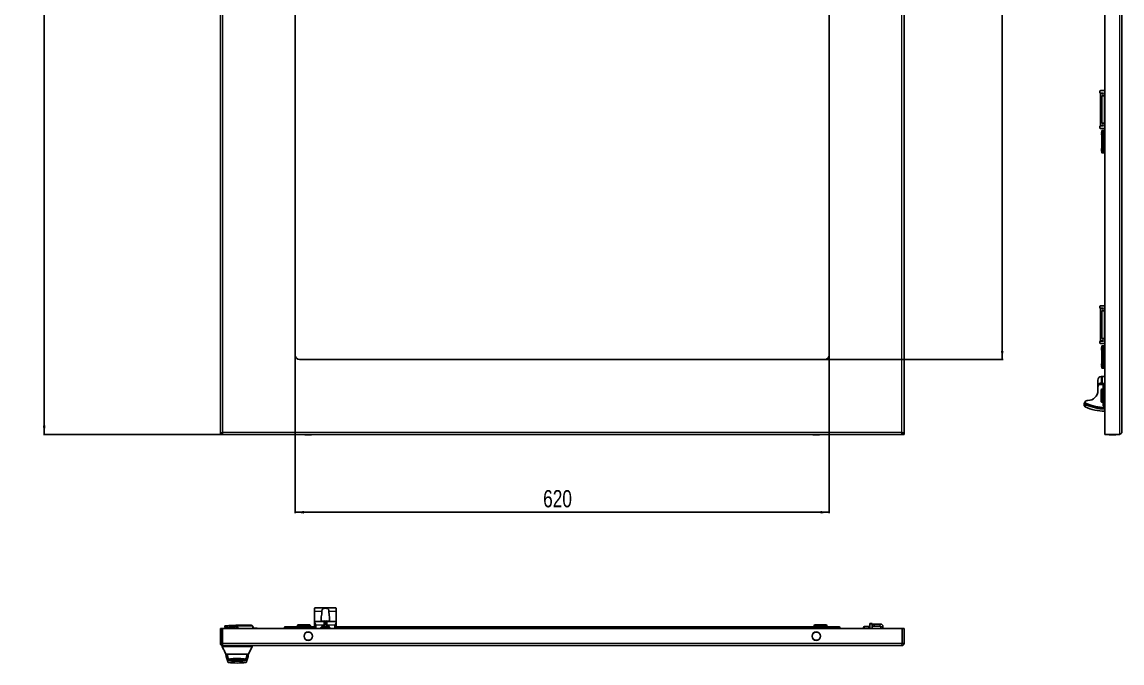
# Model space of a CAD drawing. Header units: millimetres. Extents: x -760 to 1814, y -649 to 978.
# Drawn here: x -760 to 517, y -649 to 96 of the extents above; entities that cross this region are included whole.
import ezdxf

# ---------------------------------------------------------------- set-up
doc = ezdxf.new("R2010")
doc.units = ezdxf.units.MM
doc.layers.add('FORMAT', color=7, linetype='Continuous')
doc.styles.add('SLDTEXTSTYLE0', font='TXT', dxfattribs={"width": 0.75})
doc.dimstyles.new('SLDDIMSTYLE0', dxfattribs={"dimtxt": 20, "dimasz": 10, "dimexe": 0, "dimexo": 0.0625, "dimgap": 5, "dimtad": 2, "dimdec": 1, "dimrnd": 1e-09, "dimzin": 12, "dimdsep": 46, "dimtxsty": 'SLDTEXTSTYLE0', "dimsah": 1, "dimcen": 0.09, "dimadec": 0, "dimazin": 3, "dimtfac": 1, "dimtofl": 0, "dimtmove": 0, "dimatfit": 3, "dimfxl": 0, "dimfrac": 2, "dimtolj": 1, "dimtzin": 12, "dimarcsym": 0})

# ---------------------------------------------------------------- blocks, each defined once
blk = doc.blocks.new('_D_1')
at = {"layer": 'FORMAT'}
for p, q in [((-529.9, 771.9), (-735.4, 771.9)), ((-734.4, -383.1), (-734.4, 771.9)), ((-529.9, -383.1), (-735.4, -383.1))]:
    blk.add_line(p, q, dxfattribs=at)
for points in [[(-734.4, 771.9), (-736, 761.9), (-732.9, 761.9)], [(-734.4, -383.1), (-732.9, -373.1), (-736, -373.1)]]:
    blk.add_solid(points, dxfattribs=at)
at = {"layer": 'FORMAT', "insert": (-760.2, 164.9), "char_height": 20, "attachment_point": 1, "rotation": 90, "style": 'SLDTEXTSTYLE0'}
blk.add_mtext('1155', dxfattribs=at)
blk = doc.blocks.new('_D_2')
at = {"layer": 'FORMAT'}
for p, q in [((-442.8, -291.1), (-442.8, -474.6)), ((177.2, -291.1), (177.2, -474.6)), ((-442.8, -473.6), (177.2, -473.6))]:
    blk.add_line(p, q, dxfattribs=at)
for points in [[(-442.8, -473.6), (-432.8, -475.1), (-432.8, -472)], [(177.2, -473.6), (167.2, -472), (167.2, -475.1)]]:
    blk.add_solid(points, dxfattribs=at)
at = {"layer": 'FORMAT', "insert": (-155, -447.8), "char_height": 20, "attachment_point": 1, "style": 'SLDTEXTSTYLE0'}
blk.add_mtext('620', dxfattribs=at)
blk = doc.blocks.new('_D_3')
at = {"layer": 'FORMAT'}
for p, q in [((172.2, 684.9), (379.2, 684.9)), ((378.2, -296.1), (378.2, 684.9)), ((172.2, -296.1), (379.2, -296.1))]:
    blk.add_line(p, q, dxfattribs=at)
for points in [[(378.2, 684.9), (376.6, 674.9), (379.7, 674.9)], [(378.2, -296.1), (379.7, -286.1), (376.6, -286.1)]]:
    blk.add_solid(points, dxfattribs=at)
at = {"layer": 'FORMAT', "insert": (352.4, 172.3), "char_height": 20, "attachment_point": 1, "rotation": 90, "style": 'SLDTEXTSTYLE0'}
blk.add_mtext('981', dxfattribs=at)

msp = doc.modelspace()

# ---------------------------------------------------------------- linework, layer by layer
at = {"color": 7, "linetype": 'Continuous', "lineweight": 25}
for p, q in [((-529.84, -383.08), (-529.84, 771.92)), ((264.16, -383.08), (264.16, 771.92)), ((497.27, -383.08), (497.27, 771.92)), ((-442.84, 679.92), (-442.84, -291.08)), ((177.16, -291.08), (177.16, 679.92)), ((517.27, 115.42), (517.27, -380.48)), ((491.72, 15.92), (491.72, 13.92)), ((497.27, 16.42), (492.22, 16.42)), ((492.22, 13.42), (495.72, 13.42)), ((492.22, 13.42), (492.22, 13.12)), ((492.22, -24.28), (492.22, 13.12)), ((492.22, 13.12), (495.22, 13.12)), ((494.72, 13.42), (494.72, 13.12)), ((495.22, 13.12), (495.72, 13.12)), ((495.72, 13.12), (495.72, 13.42)), ((493.77, 10.42), (496.77, 10.42)), ((493.77, -21.58), (493.77, 10.42)), ((497.27, 10.42), (496.77, 10.42)), ((491.72, -25.08), (491.72, -27.08)), ((495.22, -24.28), (492.22, -24.28)), ((492.22, -24.28), (492.22, -24.58)), ((495.72, -24.58), (492.22, -24.58)), ((496.77, -21.58), (493.77, -21.58)), ((494.72, -24.28), (494.72, -24.58)), ((495.72, -24.28), (495.22, -24.28)), ((495.72, -24.58), (495.72, -24.28)), ((496.77, -21.58), (497.27, -21.58)), ((492.22, -27.58), (497.27, -27.58)), ((493.67, -30.58), (493.67, -55.58)), ((497.27, -30.08), (495.67, -30.08)), ((495.67, -56.08), (497.27, -56.08)), ((491.72, -234.08), (491.72, -236.08)), ((497.27, -233.58), (492.22, -233.58)), ((492.22, -236.58), (495.72, -236.58)), ((492.22, -236.58), (492.22, -236.88)), ((492.22, -274.28), (492.22, -236.88)), ((492.22, -236.88), (495.22, -236.88)), ((493.77, -239.58), (496.77, -239.58)), ((493.77, -271.58), (493.77, -239.58)), ((494.72, -236.58), (494.72, -236.88)), ((495.22, -236.88), (495.72, -236.88)), ((495.72, -236.88), (495.72, -236.58)), ((497.27, -239.58), (496.77, -239.58)), ((491.72, -275.08), (491.72, -277.08)), ((495.22, -274.28), (492.22, -274.28)), ((492.22, -274.28), (492.22, -274.58)), ((495.72, -274.58), (492.22, -274.58)), ((492.22, -277.58), (497.27, -277.58)), ((493.67, -280.58), (493.67, -305.58)), ((496.77, -271.58), (493.77, -271.58)), ((494.72, -274.28), (494.72, -274.58)), ((495.72, -274.28), (495.22, -274.28)), ((497.27, -280.08), (495.67, -280.08)), ((495.72, -274.58), (495.72, -274.28)), ((496.77, -271.58), (497.27, -271.58)), ((-437.84, -296.08), (172.16, -296.08)), ((495.67, -306.08), (497.27, -306.08)), ((493.27, -315.93), (493.27, -315.93)), ((493.27, -315.93), (493.3, -315.93)), ((493.3, -315.93), (494.26, -315.93)), ((494.26, -315.93), (497.27, -315.93)), ((489.16, -330.08), (489.17, -330.08)), ((489.17, -328.26), (489.27, -328.26)), ((489.17, -328.39), (489.27, -328.39)), ((489.17, -328.39), (489.17, -329.95)), ((489.17, -329.95), (489.27, -329.95)), ((489.17, -330.08), (489.27, -330.08)), ((489.17, -330.15), (489.27, -330.15)), ((489.17, -330.28), (489.27, -330.28)), ((489.17, -331.28), (489.17, -330.28)), ((489.17, -331.78), (489.17, -331.28)), ((489.17, -331.28), (489.27, -331.28)), ((489.17, -331.78), (489.27, -331.78)), ((489.27, -325.87), (489.27, -319.93)), ((489.27, -325.87), (489.27, -319.93)), ((489.27, -327.93), (489.27, -325.87)), ((489.27, -327.93), (489.27, -332.18)), ((493.27, -323.93), (497.27, -323.93)), ((493.77, -330.58), (493.27, -331.08)), ((493.27, -345.08), (493.27, -331.08)), ((495.27, -330.58), (493.77, -330.58)), ((493.77, -330.58), (493.77, -345.58)), ((495.27, -326.43), (497.27, -326.43)), ((495.27, -329.08), (495.27, -326.43)), ((495.27, -347.08), (495.27, -329.08)), ((496.27, -328.08), (497.27, -328.08)), ((475.54, -348.11), (473.38, -347.22)), ((493.27, -345.08), (493.77, -345.58)), ((493.77, -345.58), (495.27, -345.58)), ((495.27, -349.73), (495.27, -347.08)), ((497.27, -349.73), (495.27, -349.73)), ((497.27, -348.08), (496.27, -348.08)), ((-529.84, -383.08), (-527.84, -383.08)), ((-527.54, -383.08), (-527.54, -381.4)), ((-527.54, -383.08), (261.86, -383.08)), ((261.86, -381.08), (261.86, -383.08)), ((264.16, -383.08), (262.16, -383.08)), ((514.67, -383.08), (497.27, -383.08)), ((-420.34, -585.18), (-420.34, -589.02)), ((-413.32, -584.62), (-418.84, -584.62)), ((-412.43, -584.57), (-412.96, -584.58)), ((-403.24, -584.52), (-412.43, -584.52)), ((-402.73, -584.58), (-403.24, -584.57)), ((-396.84, -584.62), (-402.36, -584.62)), ((-395.34, -585.18), (-395.34, -589.02)), ((-420.34, -600.52), (-420.34, -589.02)), ((-415.46, -600.42), (-415.46, -600.52)), ((-415.32, -600.42), (-415.32, -600.52)), ((-415.2, -600.42), (-415.2, -600.52)), ((-414.39, -600.42), (-415.2, -600.42)), ((-414.39, -600.42), (-414.39, -600.52)), ((-414.24, -600.42), (-414.24, -600.52)), ((-414.12, -600.42), (-414.12, -600.52)), ((-413.79, -600.42), (-413.79, -600.52)), ((-413.6, -600.42), (-413.6, -600.52)), ((-413.07, -600.42), (-413.07, -600.52)), ((-412.69, -596.3), (-412.69, -598.89)), ((-412.59, -600.42), (-412.59, -600.52)), ((-412.42, -600.42), (-412.42, -600.52)), ((-411.96, -600.42), (-411.96, -600.52)), ((-411.82, -600.42), (-411.82, -600.52)), ((-411.7, -600.42), (-411.7, -600.52)), ((-411.39, -600.42), (-411.39, -600.52)), ((-410.11, -600.42), (-411.23, -600.42)), ((-410.11, -600.42), (-410.11, -600.52)), ((-409.97, -600.42), (-409.97, -600.52)), ((-409.78, -600.42), (-409.78, -600.52)), ((-409.77, -600.42), (-409.77, -600.52)), ((-409.18, -600.42), (-409.77, -600.42)), ((-409.18, -600.42), (-409.18, -600.52)), ((-408.91, -600.19), (-408.94, -599.96)), ((-408.87, -600.2), (-408.9, -599.89)), ((-408.88, -600.05), (-408.88, -599.96)), ((-408.28, -600.42), (-408.85, -600.42)), ((-408.28, -600.42), (-408.28, -600.52)), ((-408.27, -600.42), (-408.27, -600.52)), ((-408.27, -600.42), (-408.09, -600.42)), ((-408.09, -600.42), (-408.09, -600.52)), ((-408.09, -600.42), (-408.09, -600.42)), ((-408.07, -600.42), (-408.07, -600.52)), ((-408.06, -599.92), (-408.06, -599.89)), ((-407.92, -600.42), (-407.92, -600.52)), ((-407.12, -600.42), (-407.92, -600.42)), ((-407.12, -600.42), (-407.12, -600.52)), ((-406.98, -600.42), (-406.98, -600.52)), ((-406.86, -600.42), (-406.86, -600.52)), ((-406.79, -599.96), (-406.78, -599.89)), ((-406.43, -600.08), (-406.42, -599.96)), ((-406.43, -600.42), (-406.43, -600.52)), ((-406.31, -600.42), (-406.31, -600.52)), ((-405.94, -600.42), (-405.94, -600.52)), ((-405.68, -600.42), (-405.68, -600.52)), ((-405.56, -600.42), (-405.56, -600.52)), ((-405.42, -600.42), (-405.42, -600.52)), ((-405.3, -600.42), (-405.3, -600.52)), ((-404.87, -600.42), (-404.87, -600.52)), ((-404.84, -600.42), (-404.87, -600.42)), ((-404.83, -600.42), (-404.83, -600.52)), ((-404.8, -600.42), (-404.8, -600.52)), ((-404.63, -600.42), (-404.63, -600.52)), ((-404.28, -600.42), (-404.28, -600.52)), ((-403.8, -600.42), (-403.8, -600.52)), ((-403.6, -600.42), (-403.6, -600.52)), ((-403.25, -600.42), (-403.25, -600.52)), ((-403.1, -600.42), (-403.1, -600.52)), ((-402.04, -600.42), (-403.1, -600.42)), ((-402.99, -598.89), (-402.99, -596.3)), ((-402.04, -600.42), (-402.04, -600.52)), ((-401.73, -600.42), (-401.73, -600.52)), ((-401.56, -600.42), (-401.56, -600.52)), ((-401.19, -600.42), (-401.19, -600.52)), ((-400.43, -600.42), (-401.19, -600.42)), ((-400.43, -600.42), (-400.43, -600.52)), ((-395.34, -600.52), (-395.34, -589.02)), ((-529.84, -608.52), (-527.84, -608.52)), ((-529.84, -625.92), (-529.84, -608.52)), ((-527.84, -625.92), (-527.84, -608.52)), ((-527.54, -625.92), (-527.54, -608.52)), ((-527.54, -608.52), (261.86, -608.52)), ((-524.84, -605.62), (-524.84, -606.52)), ((-524.84, -605.62), (-522.84, -605.62)), ((-522.84, -606.92), (-524.44, -606.92)), ((-524.25, -608.52), (-524.34, -606.92)), ((-522.84, -605.62), (-520.64, -605.62)), ((-521.63, -606.92), (-522.84, -606.92)), ((-521.84, -608.52), (-521.84, -608.02)), ((-519.84, -608.52), (-519.84, -608.02)), ((-518.84, -605.02), (-512.34, -605.02)), ((-518.84, -607.02), (-513.84, -607.02)), ((-513.84, -606.92), (-513.84, -608.42)), ((-509.24, -607.47), (-512.44, -607.47)), ((-512.44, -607.47), (-512.44, -608.42)), ((-512.44, -608.22), (-509.24, -608.22)), ((-493.84, -604.92), (-511.84, -604.92)), ((-509.24, -608.42), (-509.24, -607.47)), ((-491.84, -608.52), (-491.84, -606.92)), ((-487.44, -608.32), (-491.84, -608.32)), ((-455.34, -608.52), (-455.34, -607.52)), ((-454.34, -606.52), (-450.34, -606.52)), ((-450.34, -606.52), (-420.34, -606.52)), ((-450.34, -606.52), (-450.34, -607.52)), ((-450.34, -607.52), (-450.34, -608.52)), ((-439.84, -604.52), (-440.34, -605.02)), ((-440.34, -605.02), (-440.34, -606.52)), ((-425.34, -605.02), (-440.34, -605.02)), ((-439.84, -604.52), (-425.84, -604.52)), ((-425.34, -605.02), (-425.84, -604.52)), ((-425.34, -606.52), (-425.34, -605.02)), ((-420.34, -601.39), (-420.34, -600.52)), ((-420.34, -600.52), (-406.84, -600.52)), ((-420.34, -608.52), (-420.34, -601.39)), ((-408.84, -600.52), (-406.84, -600.52)), ((-408.84, -604.52), (-408.84, -600.52)), ((-408.84, -604.52), (-408.84, -604.55)), ((-406.84, -600.52), (-406.84, -604.52)), ((-406.84, -604.55), (-406.84, -604.52)), ((-406.76, -600.45), (-406.46, -600.44)), ((-406.34, -600.52), (-395.34, -600.52)), ((-395.34, -601.39), (-395.34, -600.52)), ((-395.34, -601.39), (-395.34, -608.52)), ((-395.34, -606.52), (184.66, -606.52)), ((160.16, -604.52), (159.66, -605.02)), ((159.66, -605.02), (159.66, -606.52)), ((174.66, -605.02), (159.66, -605.02)), ((160.16, -604.52), (174.16, -604.52)), ((174.66, -605.02), (174.16, -604.52)), ((174.66, -606.52), (174.66, -605.02)), ((184.66, -606.52), (188.66, -606.52)), ((184.66, -607.52), (184.66, -606.52)), ((184.66, -608.52), (184.66, -607.52)), ((189.66, -607.52), (189.66, -608.52)), ((217.11, -608.52), (217.11, -607.07)), ((223.11, -606.47), (217.71, -606.47)), ((223.11, -608.52), (223.11, -606.47)), ((224.61, -608.47), (223.36, -608.47)), ((224.61, -602.97), (227.11, -602.97)), ((224.61, -603.47), (224.61, -602.97)), ((224.61, -608.52), (224.61, -603.47)), ((227.11, -602.97), (227.11, -603.47)), ((227.11, -608.52), (227.11, -603.47)), ((227.61, -603.47), (227.11, -603.51)), ((232.56, -608.47), (227.11, -608.47)), ((229.61, -603.47), (227.61, -603.47)), ((227.61, -605.97), (229.61, -605.97)), ((229.61, -605.97), (229.61, -603.47)), ((229.61, -603.47), (236.61, -603.47)), ((229.61, -605.97), (236.61, -605.97)), ((232.61, -608.52), (232.56, -608.47)), ((232.56, -608.52), (232.56, -608.47)), ((237.11, -608.52), (237.11, -606.47)), ((239.61, -608.52), (239.61, -606.47)), ((261.86, -625.92), (261.86, -608.52)), ((264.16, -608.52), (262.16, -608.52)), ((262.16, -625.92), (262.16, -608.52)), ((264.16, -625.92), (264.16, -608.52)), ((-529.84, -625.92), (-527.84, -625.92)), ((264.16, -625.92), (262.16, -625.92)), ((-527.84, -629.52), (-527.84, -628.52)), ((-527.24, -628.52), (-527.84, -628.52)), ((261.56, -628.52), (-527.24, -628.52)), ((-520.94, -638.52), (-523.34, -638.52)), ((-523.3, -638.52), (-523.3, -638.73)), ((-498.34, -629.52), (-522.34, -629.52)), ((-499.74, -638.52), (-520.94, -638.52)), ((-497.34, -638.52), (-499.74, -638.52)), ((-497.38, -638.73), (-497.38, -638.52)), ((-497.34, -638.52), (-492.81, -629.46)), ((-492.84, -629.52), (-492.84, -628.52)), ((-516.17, -645.5), (-504.58, -645.5)), ((-516.17, -645.5), (-516.02, -645.5))]:
    msp.add_line(p, q, dxfattribs=at)
at = {"color": 8, "linetype": 'Continuous', "lineweight": 18}
for p, q in [((261.56, -380.48), (261.56, 769.32)), ((514.67, -383.08), (514.67, 771.92)), ((-527.24, 115.45), (-527.24, -380.48)), ((495.22, 13.12), (495.22, 13.42)), ((495.22, 10.42), (495.22, 13.12)), ((496.77, -21.58), (496.77, 10.42)), ((495.22, -24.28), (495.22, -21.58)), ((495.22, -24.58), (495.22, -24.28)), ((495.67, -30.58), (497.27, -30.58)), ((495.67, -55.58), (495.67, -30.58)), ((497.27, -55.58), (495.67, -55.58)), ((495.22, -236.88), (495.22, -236.58)), ((495.22, -239.58), (495.22, -236.88)), ((496.77, -271.58), (496.77, -239.58)), ((495.22, -274.28), (495.22, -271.58)), ((495.22, -274.58), (495.22, -274.28)), ((495.67, -305.58), (495.67, -280.58)), ((495.67, -280.58), (497.27, -280.58)), ((497.27, -305.58), (495.67, -305.58)), ((493.3, -323.43), (493.3, -315.93)), ((494.26, -315.93), (494.26, -323.43)), ((489.27, -319.93), (489.27, -319.93)), ((497.27, -325.43), (490.15, -325.43)), ((493.27, -323.93), (493.27, -323.43)), ((493.27, -323.43), (493.3, -323.43)), ((493.3, -323.93), (493.3, -323.43)), ((493.3, -323.43), (494.26, -323.43)), ((494.26, -323.43), (497.27, -323.43)), ((495.27, -329.08), (496.27, -329.08)), ((496.27, -328.08), (496.27, -329.08)), ((496.27, -329.08), (496.27, -347.08)), ((497.27, -329.08), (496.27, -329.08)), ((473.94, -345.82), (476.14, -346.73)), ((495.27, -347.08), (496.27, -347.08)), ((496.27, -348.08), (496.27, -347.08)), ((496.27, -347.08), (497.27, -347.08)), ((-527.24, -380.48), (261.56, -380.48)), ((-432.7, -383.2), (-422.98, -383.2)), ((157.3, -383.2), (162.16, -383.2)), ((162.16, -383.2), (167.02, -383.2)), ((501.41, -383.2), (511.13, -383.2)), ((-432.59, -383.33), (-423.09, -383.33)), ((157.41, -383.33), (162.16, -383.33)), ((162.16, -383.33), (166.91, -383.33)), ((501.52, -383.33), (511.02, -383.33)), ((-411.93, -589.02), (-420.34, -589.02)), ((-411.23, -600.42), (-411.23, -600.52)), ((-395.34, -589.02), (-403.75, -589.02)), ((-524.84, -606.52), (-522.84, -606.52)), ((-523.34, -606.92), (-523.24, -608.52)), ((-522.84, -605.62), (-522.84, -606.52)), ((-522.84, -606.92), (-522.84, -606.52)), ((-522.84, -606.52), (-521.44, -606.52)), ((-519.84, -608.02), (-521.84, -608.02)), ((-518.84, -607.02), (-518.84, -605.02)), ((-513.34, -608.52), (-513.34, -606.92)), ((-511.84, -605.42), (-493.84, -605.42)), ((-492.34, -606.92), (-492.34, -608.52)), ((-487.44, -608.52), (-487.44, -608.32)), ((-454.34, -607.52), (-455.34, -607.52)), ((-454.34, -607.52), (-454.34, -606.52)), ((-454.34, -607.52), (-454.34, -608.52)), ((-450.34, -607.52), (-454.34, -607.52)), ((-418.84, -604.52), (-418.84, -608.52)), ((-418.84, -604.52), (-409.34, -604.52)), ((-409.7, -605.03), (-409.56, -605.51)), ((-409.34, -604.52), (-409.34, -600.52)), ((-409.34, -604.52), (-408.84, -604.52)), ((-409.34, -604.55), (-409.34, -604.52)), ((-409.34, -604.55), (-408.84, -604.55)), ((-406.84, -604.52), (-408.84, -604.52)), ((-406.84, -604.52), (-406.34, -604.52)), ((-406.84, -604.55), (-406.34, -604.55)), ((-406.34, -600.52), (-406.34, -604.52)), ((-406.34, -604.52), (-406.34, -604.55)), ((-406.34, -604.52), (-396.84, -604.52)), ((-406.12, -605.51), (-405.98, -605.03)), ((-396.84, -608.52), (-396.84, -604.52)), ((188.66, -607.52), (184.66, -607.52)), ((188.66, -606.52), (188.66, -607.52)), ((188.66, -608.52), (188.66, -607.52)), ((189.66, -607.52), (188.66, -607.52)), ((217.71, -606.47), (217.71, -608.52)), ((223.36, -608.47), (223.36, -608.52)), ((227.11, -603.47), (224.61, -603.47)), ((236.61, -605.97), (236.61, -603.47)), ((237.11, -606.47), (239.61, -606.47)), ((261.86, -625.92), (-527.54, -625.92)), ((-522.34, -629.52), (-522.34, -628.52)), ((-498.34, -629.52), (-498.34, -628.52))]:
    msp.add_line(p, q, dxfattribs=at)
at = {"color": 7, "linetype": 'Continuous', "lineweight": 25, "flags": 128}
for points in [[(262.16, -615.02), (262.02, -614.77), (261.86, -614.5)], [(261.86, -623.54), (262.02, -623.27), (262.16, -623.02)], [(-519.46, -645.95), (-519.82, -645.06), (-519.92, -644.78)], [(-500.65, -644.46), (-500.86, -645.06), (-501.22, -645.95)]]:
    msp.add_lwpolyline(points, dxfattribs=at)
at = {"color": 8, "linetype": 'Continuous', "lineweight": 18, "flags": 128}
for points in [[(261.86, -615.09), (262.15, -615.68), (262.16, -615.7)], [(262.16, -622.33), (262.15, -622.35), (261.86, -622.94)]]:
    msp.add_lwpolyline(points, dxfattribs=at)
at = {"color": 7, "linetype": 'Continuous', "lineweight": 25}
for centre in [(-427.84, -617.52), (-427.84, -617.52), (162.16, -617.52), (162.16, -617.52)]:
    msp.add_circle(centre, 4.86, dxfattribs=at)
at = {"color": 8, "linetype": 'Continuous', "lineweight": 18}
for centre in [(-427.84, -617.52), (162.16, -617.52)]:
    msp.add_circle(centre, 4.75, dxfattribs=at)
at = {"color": 7, "linetype": 'Continuous', "lineweight": 25}
for centre, radius, start, end in [((492.22, 15.92), 0.5, 90, 180), ((492.22, 13.92), 0.5, 180, 270), ((492.22, -25.08), 0.5, 90, 180), ((492.22, -27.08), 0.5, 180, 270), ((492.22, -234.08), 0.5, 90, 180), ((492.22, -236.08), 0.5, 180, 270), ((492.22, -275.08), 0.5, 90, 180), ((492.22, -277.08), 0.5, 180, 270), ((-437.84, -291.08), 5, 180, 270), ((172.16, -291.08), 5, 270, 0), ((493.27, -319.93), 4, 90, 180), ((493.27, -319.93), 4, 90, 180), ((493.27, -327.93), 4, 141.31781, 180), ((496.27, -329.08), 1, 90, 180), ((477.77, -348.18), 4.5, 90, 148.43185), ((477.77, -332.18), 11.5, 270, 0), ((498.27, -298.03), 58.2, 245.70354, 269.01549), ((498.27, -298.03), 55, 245.58594, 268.9582), ((496.27, -347.08), 1, 180, 270), ((-406.94, -383.14), 25.77, 179.86102, 180.13898), ((-432.58, -383.2), 0.126, 180, 263.97442), ((-423.1, -383.2), 0.126, 276.02558, 0), ((-448.75, -383.14), 25.77, 359.86102, 0.13898), ((183.06, -383.14), 25.77, 179.86102, 180.13898), ((157.42, -383.2), 0.126, 180, 263.97442), ((166.9, -383.2), 0.126, 276.02558, 0), ((141.25, -383.14), 25.77, 359.86102, 0.13898), ((527.18, -383.14), 25.77, 179.86102, 180.13898), ((501.54, -383.2), 0.126, 180, 263.97442), ((511.01, -383.2), 0.126, 276.02558, 0), ((485.37, -383.14), 25.77, 359.86102, 0.13898), ((-427.84, -338.33), 45.25, 263.97442, 269.9984), ((-427.84, -338.33), 45.25, 270.0016, 276.02558), ((162.16, -338.33), 45.25, 263.97442, 269.9984), ((162.16, -338.33), 45.25, 270.0016, 276.02558), ((506.27, -338.33), 45.25, 263.97442, 269.9984), ((506.27, -338.33), 45.25, 270.0016, 276.02558), ((-407.84, -607.82), 8, 98.41771, 108.44436), ((-407.81, -604.15), 4.34, 104.99458, 114.66368), ((-409.15, -605.73), 5.54, 85.14071, 94.85929), ((-408.81, -599.98), 0.133, 135.20997, 169.83797), ((-407.78, -607.91), 8.03, 91.99978, 97.83609), ((-407.43, -601.57), 1.85, 119.67191, 132.73716), ((-407.36, -606.39), 6.5, 92.24647, 98.7173), ((-408.32, -606.34), 6.45, 85.77538, 87.76397), ((-407.9, -607.91), 8.03, 82.16391, 88.00022), ((-407.99, -604.23), 4.43, 65.15746, 74.45727), ((-406.91, -601.52), 1.64, 72.5824, 85.536), ((-407.84, -607.82), 8, 70.1778, 81.58229), ((-407.83, -606.85), 7.03, 70.80686, 78.43412), ((-405.82, -602.55), 2.36, 82.549, 97.451), ((-524.44, -606.52), 0.4, 180, 270), ((-518.84, -608.02), 3, 90, 180), ((-518.84, -608.02), 1, 90, 180), ((-487.44, -608.92), 0.6, 41.81031, 90), ((-454.34, -607.52), 1, 90, 180), ((-407.84, -611.52), 6.25, 106.01339, 151.3146), ((-407.84, -611.52), 4.85, 90, 141.78919), ((-409.84, -604.55), 1, 286.01339, 0), ((-407.84, -611.52), 4.85, 38.21081, 90), ((-405.84, -604.55), 1, 180, 253.98661), ((-407.84, -611.52), 6.25, 28.6854, 73.98661), ((188.66, -607.52), 1, 0, 90), ((217.71, -607.07), 0.6, 90, 180), ((223.36, -608.22), 0.25, 180, 270), ((227.61, -606.47), 0.5, 90, 180), ((236.61, -606.47), 3, 0, 90), ((236.61, -606.47), 0.5, 360, 90), ((254.66, -619.02), 7.5, 343.7398, 16.2602), ((-531.28, -638.73), 7.98, 358.26695, 359.99994), ((-510.34, -638.52), 11.4, 180, 210.87421), ((-510.34, -638.52), 11.4, 329.05608, 0), ((-489.4, -638.73), 7.98, 180, 181.7325), ((-496.45, -636.16), 27, 185.96099, 206.16954), ((-510.34, -566.73), 82, 262.75342, 277.24658), ((-519, -645.75), 0.5, 203.04365, 263.74905), ((-510.34, -566.73), 80, 263.74905, 276.25095), ((-501.68, -645.75), 0.5, 276.25095, 336.95635), ((-524.23, -636.16), 27, 333.83046, 354.03918)]:
    msp.add_arc(centre, radius, start, end, dxfattribs=at)
at = {"color": 8, "linetype": 'Continuous', "lineweight": 18}
for centre, radius, start, end in [((493.27, -327.93), 4.5, 90, 152.71955), ((493.77, -323.44), 0.491, 271.15589, 1.11103), ((498.27, -298.03), 55.65, 245.60841, 268.97035), ((498.27, -298.03), 53.5, 245.55903, 268.92899), ((-407.84, -611.52), 6.75, 106.01339, 153.6122), ((-409.84, -604.55), 0.5, 286.01339, 0), ((-405.84, -604.55), 0.5, 180, 253.98661), ((-407.84, -611.52), 6.75, 26.3878, 73.98661)]:
    msp.add_arc(centre, radius, start, end, dxfattribs=at)
at = {"color": 7, "linetype": 'Continuous', "lineweight": 25}
for points, knots in [([(493.37, -32.57), (493.37, -32.52), (493.37, -32.44), (493.37, -32.35), (493.37, -32.26), (493.37, -32.13), (493.37, -32.1), (493.37, -32.08)], [0, 0, 0, 0, 0.12469266, 0.18718223, 0.24977336, 0.50003944, 1, 1, 1, 1]), ([(493.37, -32.78), (493.37, -32.78), (493.37, -32.78), (493.37, -32.77), (493.37, -32.76), (493.37, -32.73), (493.37, -32.69), (493.37, -32.65), (493.37, -32.61), (493.37, -32.59), (493.37, -32.57)], [0, 0, 0, 0, 0.1288253, 0.1801694, 0.2433966, 0.3698599, 0.4998642, 0.7496495, 0.8434763, 1, 1, 1, 1]), ([(493.37, -34.29), (493.37, -34.21), (493.37, -34.06), (493.37, -33.84), (493.37, -33.66), (493.37, -33.49), (493.37, -33.39), (493.37, -33.38), (493.37, -33.37)], [0, 0, 0, 0, 0.1250486, 0.2498861, 0.3708558, 0.4998199, 0.7496086, 1, 1, 1, 1]), ([(493.37, -35.14), (493.37, -35.13), (493.37, -35.12), (493.37, -35.03), (493.37, -34.94), (493.37, -34.81), (493.37, -34.6), (493.37, -34.41), (493.37, -34.29)], [0, 0, 0, 0, 0.25007, 0.3791813, 0.5004993, 0.6241696, 0.7508424, 1, 1, 1, 1]), ([(493.37, -51.02), (493.37, -51.03), (493.37, -51.04), (493.37, -51.12), (493.37, -51.22), (493.37, -51.35), (493.37, -51.56), (493.37, -51.74), (493.37, -51.86)], [0, 0, 0, 0, 0.2500695, 0.3795588, 0.5004992, 0.6245563, 0.7508428, 1, 1, 1, 1]), ([(493.37, -51.86), (493.37, -51.9), (493.37, -51.98), (493.37, -52.13), (493.37, -52.32), (493.37, -52.49), (493.37, -52.66), (493.37, -52.77), (493.37, -52.78), (493.37, -52.78)], [0, 0, 0, 0, 0.0626366, 0.1252782, 0.2500723, 0.3748405, 0.4999941, 0.7496958, 1, 1, 1, 1]), ([(493.37, -53.37), (493.37, -53.37), (493.37, -53.38), (493.37, -53.39), (493.37, -53.4), (493.37, -53.42), (493.37, -53.48), (493.37, -53.54), (493.37, -53.58)], [0, 0, 0, 0, 0.1310705, 0.1824367, 0.2437962, 0.3713877, 0.5004416, 1, 1, 1, 1]), ([(493.37, -53.58), (493.37, -53.61), (493.37, -53.66), (493.37, -53.74), (493.37, -53.81), (493.37, -53.9), (493.37, -54.03), (493.37, -54.06), (493.37, -54.08)], [0, 0, 0, 0, 0.0626863, 0.1251726, 0.1876279, 0.2501847, 0.5003136, 1, 1, 1, 1]), ([(493.37, -282.57), (493.37, -282.52), (493.37, -282.44), (493.37, -282.35), (493.37, -282.26), (493.37, -282.13), (493.37, -282.1), (493.37, -282.08)], [0, 0, 0, 0, 0.12469266, 0.18718223, 0.24977336, 0.50003944, 1, 1, 1, 1]), ([(493.37, -282.78), (493.37, -282.78), (493.37, -282.78), (493.37, -282.77), (493.37, -282.76), (493.37, -282.73), (493.37, -282.69), (493.37, -282.65), (493.37, -282.61), (493.37, -282.59), (493.37, -282.57)], [0, 0, 0, 0, 0.1288253, 0.1801694, 0.2433966, 0.3698599, 0.4998642, 0.7496495, 0.8434763, 1, 1, 1, 1]), ([(493.37, -284.29), (493.37, -284.21), (493.37, -284.06), (493.37, -283.84), (493.37, -283.66), (493.37, -283.49), (493.37, -283.39), (493.37, -283.38), (493.37, -283.37)], [0, 0, 0, 0, 0.1250486, 0.2498861, 0.3708558, 0.4998199, 0.7496086, 1, 1, 1, 1]), ([(493.37, -285.14), (493.37, -285.13), (493.37, -285.12), (493.37, -285.03), (493.37, -284.94), (493.37, -284.81), (493.37, -284.6), (493.37, -284.41), (493.37, -284.29)], [0, 0, 0, 0, 0.25007, 0.3791813, 0.5004993, 0.6241696, 0.7508424, 1, 1, 1, 1]), ([(493.37, -301.02), (493.37, -301.03), (493.37, -301.04), (493.37, -301.12), (493.37, -301.22), (493.37, -301.35), (493.37, -301.56), (493.37, -301.74), (493.37, -301.86)], [0, 0, 0, 0, 0.2500695, 0.3795588, 0.5004992, 0.6245563, 0.7508428, 1, 1, 1, 1]), ([(493.37, -301.86), (493.37, -301.9), (493.37, -301.98), (493.37, -302.13), (493.37, -302.32), (493.37, -302.49), (493.37, -302.66), (493.37, -302.77), (493.37, -302.78), (493.37, -302.78)], [0, 0, 0, 0, 0.0626366, 0.1252782, 0.2500723, 0.3748405, 0.4999941, 0.7496958, 1, 1, 1, 1]), ([(493.37, -303.37), (493.37, -303.37), (493.37, -303.38), (493.37, -303.39), (493.37, -303.4), (493.37, -303.42), (493.37, -303.48), (493.37, -303.54), (493.37, -303.58)], [0, 0, 0, 0, 0.1310705, 0.1824367, 0.2437962, 0.3713877, 0.5004416, 1, 1, 1, 1]), ([(493.37, -303.58), (493.37, -303.61), (493.37, -303.66), (493.37, -303.74), (493.37, -303.81), (493.37, -303.9), (493.37, -304.03), (493.37, -304.06), (493.37, -304.08)], [0, 0, 0, 0, 0.0626863, 0.1251726, 0.1876279, 0.2501847, 0.5003136, 1, 1, 1, 1]), ([(489.17, -328.26), (489.17, -328.26), (489.17, -328.26), (489.17, -328.29), (489.17, -328.34), (489.17, -328.37), (489.17, -328.39)], [0, 0, 0, 0, 0.2808356, 0.55925, 0.7791823, 1, 1, 1, 1]), ([(489.17, -329.95), (489.17, -329.96), (489.17, -330), (489.17, -330.05), (489.17, -330.08), (489.17, -330.08), (489.17, -330.08)], [0, 0, 0, 0, 0.2809531, 0.5593907, 0.7790729, 1, 1, 1, 1]), ([(489.17, -330.01), (489.17, -330.03), (489.17, -330.08), (489.17, -330.14), (489.17, -330.15), (489.17, -330.15)], [0, 0, 0, 0, 0.280801, 0.5596212, 1, 1, 1, 1]), ([(489.27, -327.86), (489.27, -327.86), (489.27, -327.86), (489.27, -327.85), (489.27, -327.83), (489.27, -327.75), (489.27, -327.42), (489.27, -326.79), (489.27, -326.19), (489.27, -325.87)], [0, 0, 0, 0, 0.0016702, 0.0038887, 0.0095313, 0.0343611, 0.1327508, 0.5262135, 1, 1, 1, 1]), ([(490.15, -325.43), (490.32, -325.24), (490.75, -324.77), (491.69, -324.19), (492.58, -323.95), (493.16, -323.93), (493.27, -323.93), (493.27, -323.93)], [0, 0, 0, 0, 0.1941403, 0.4852754, 0.8987792, 0.9967692, 1, 1, 1, 1]), ([(474.32, -351.06), (474.29, -351.04), (474.21, -350.94), (473.75, -350.3), (473.23, -349.11), (473.3, -347.94), (473.33, -347.45)], [0, 0, 0, 0, 0.1016514, 0.3451277, 0.7290479, 1, 1, 1, 1]), ([(473.38, -347.22), (473.37, -347.27), (473.35, -347.34), (473.33, -347.43), (473.33, -347.45)], [0, 0, 0, 0, 0.7894027, 1, 1, 1, 1]), ([(475.29, -348.71), (475.29, -348.71), (475.29, -348.7), (475.29, -348.69), (475.27, -348.66), (475.16, -348.56), (474.66, -348.24), (474.02, -347.86), (473.48, -347.54), (473.33, -347.45)], [0, 0, 0, 0, 0.0037482, 0.0086979, 0.0182752, 0.0547407, 0.1991768, 0.7745776, 1, 1, 1, 1]), ([(473.38, -347.22), (473.38, -347.2), (473.39, -347.17), (473.45, -346.92), (473.57, -346.56), (473.74, -346.17), (473.88, -345.92), (473.94, -345.82)], [0, 0, 0, 0, 0.2129003, 0.4257071, 0.6406126, 0.8533821, 1, 1, 1, 1]), ([(474.32, -351.06), (474.33, -351.02), (474.37, -350.92), (474.61, -350.36), (474.94, -349.56), (475.2, -348.94), (475.29, -348.71)], [0, 0, 0, 0, 0.2373508, 0.5299542, 0.8303306, 1, 1, 1, 1]), ([(475.54, -348.11), (475.55, -348.09), (475.56, -348.06), (475.66, -347.83), (475.81, -347.48), (475.98, -347.1), (476.09, -346.85), (476.13, -346.75), (476.14, -346.73)], [0, 0, 0, 0, 0.2146349, 0.4292693, 0.6439174, 0.8585946, 0.982146, 1, 1, 1, 1]), ([(-527.24, -380.48), (-527.58, -380.69), (-527.92, -380.91), (-528.55, -381.34), (-528.84, -381.56), (-529.32, -381.99), (-529.51, -382.21), (-529.77, -382.64), (-529.84, -382.86), (-529.84, -383.08)], [0, 0, 0, 0, 0.25, 0.25, 0.5, 0.5, 0.75, 0.75, 1, 1, 1, 1]), ([(-527.24, -380.48), (-527.4, -380.91), (-527.55, -381.34), (-527.78, -382.21), (-527.84, -382.64), (-527.84, -383.08)], [0, 0, 0, 0, 0.5, 0.5, 1, 1, 1, 1]), ([(-527.54, -381.08), (-527.49, -381.08), (-527.44, -381.01), (-527.34, -380.79), (-527.29, -380.64), (-527.24, -380.48)], [0, 0, 0, 0, 0.5, 0.5, 1, 1, 1, 1]), ([(-527.54, -383.08), (-527.52, -383.08), (-527.49, -383.01), (-527.44, -382.75), (-527.42, -382.56), (-527.37, -382.08), (-527.34, -381.79), (-527.29, -381.16), (-527.27, -380.82), (-527.24, -380.48)], [0, 0, 0, 0, 0.25, 0.25, 0.5, 0.5, 0.75, 0.75, 1, 1, 1, 1]), ([(264.16, -383.08), (264.16, -382.86), (264.09, -382.64), (263.83, -382.21), (263.64, -381.99), (263.16, -381.56), (262.87, -381.34), (262.24, -380.91), (261.9, -380.69), (261.56, -380.48)], [0, 0, 0, 0, 0.25, 0.25, 0.5, 0.5, 0.75, 0.75, 1, 1, 1, 1]), ([(262.16, -383.08), (262.16, -382.64), (262.1, -382.21), (261.87, -381.34), (261.72, -380.91), (261.56, -380.48)], [0, 0, 0, 0, 0.5, 0.5, 1, 1, 1, 1]), ([(261.56, -380.48), (261.61, -380.64), (261.66, -380.79), (261.76, -381.01), (261.81, -381.08), (261.86, -381.08)], [0, 0, 0, 0, 0.5, 0.5, 1, 1, 1, 1]), ([(261.56, -380.48), (261.58, -380.82), (261.61, -381.16), (261.66, -381.79), (261.68, -382.08), (261.73, -382.56), (261.76, -382.75), (261.81, -383.01), (261.83, -383.08), (261.86, -383.08)], [0, 0, 0, 0, 0.25, 0.25, 0.5, 0.5, 0.75, 0.75, 1, 1, 1, 1]), ([(517.27, -380.48), (517.27, -380.69), (517.2, -380.91), (516.94, -381.34), (516.75, -381.56), (516.27, -381.99), (515.98, -382.21), (515.35, -382.64), (515.01, -382.86), (514.67, -383.08)], [0, 0, 0, 0, 0.25, 0.25, 0.5, 0.5, 0.75, 0.75, 1, 1, 1, 1]), ([(-418.84, -584.62), (-419.01, -584.63), (-419.34, -584.63), (-419.79, -584.69), (-420.13, -584.81), (-420.31, -584.98), (-420.33, -585.13), (-420.34, -585.18)], [0, 0, 0, 0, 0.2129003, 0.4257071, 0.6406126, 0.8533821, 1, 1, 1, 1]), ([(-413.32, -584.62), (-413.22, -584.61), (-413.09, -584.6), (-412.98, -584.58), (-412.96, -584.58)], [0, 0, 0, 0, 0.7894027, 1, 1, 1, 1]), ([(-411.93, -589.02), (-411.91, -588.6), (-411.87, -587.78), (-411.51, -586.68), (-410.86, -585.87), (-409.93, -585.38), (-408.78, -585.14), (-407.46, -585.09), (-406.11, -585.26), (-404.98, -585.73), (-404.25, -586.54), (-403.87, -587.56), (-403.75, -588.43), (-403.75, -588.92), (-403.75, -589.02)], [0, 0, 0, 0, 0.0885051, 0.1771377, 0.2628581, 0.3446937, 0.4304853, 0.5251934, 0.6256454, 0.7239113, 0.8124944, 0.894483, 0.9789968, 1, 1, 1, 1]), ([(-402.73, -584.58), (-402.71, -584.58), (-402.6, -584.6), (-402.47, -584.61), (-402.36, -584.62)], [0, 0, 0, 0, 0.1619735, 1, 1, 1, 1]), ([(-395.34, -585.18), (-395.36, -585.1), (-395.39, -584.94), (-395.62, -584.78), (-395.98, -584.68), (-396.41, -584.63), (-396.71, -584.62), (-396.84, -584.62)], [0, 0, 0, 0, 0.2056827, 0.4113459, 0.6186494, 0.8323389, 1, 1, 1, 1]), ([(-415.32, -600.42), (-415.34, -600.42), (-415.38, -600.42), (-415.44, -600.42), (-415.46, -600.42), (-415.46, -600.42), (-415.46, -600.42)], [0, 0, 0, 0, 0.2808356, 0.55925, 0.7791823, 1, 1, 1, 1]), ([(-415.2, -600.42), (-415.2, -600.42), (-415.2, -600.42), (-415.23, -600.42), (-415.27, -600.42), (-415.3, -600.42), (-415.32, -600.42)], [0, 0, 0, 0, 0.2808879, 0.5594825, 0.7792702, 1, 1, 1, 1]), ([(-414.24, -600.42), (-414.26, -600.42), (-414.29, -600.42), (-414.35, -600.42), (-414.37, -600.42), (-414.39, -600.42)], [0, 0, 0, 0, 0.28063758, 0.56087676, 1, 1, 1, 1]), ([(-414.12, -600.42), (-414.12, -600.42), (-414.12, -600.42), (-414.15, -600.42), (-414.19, -600.42), (-414.22, -600.42), (-414.24, -600.42)], [0, 0, 0, 0, 0.280941, 0.5591137, 0.7790892, 1, 1, 1, 1]), ([(-413.6, -600.42), (-413.66, -600.42), (-413.77, -600.42), (-413.78, -600.42), (-413.79, -600.42)], [0, 0, 0, 0, 0.5593117, 1, 1, 1, 1]), ([(-413.07, -600.42), (-413.13, -600.42), (-413.24, -600.42), (-413.44, -600.42), (-413.54, -600.42), (-413.6, -600.42)], [0, 0, 0, 0, 0.280496, 0.560765, 1, 1, 1, 1]), ([(-412.59, -600.42), (-412.66, -600.42), (-412.78, -600.42), (-412.98, -600.42), (-413.07, -600.42)], [0, 0, 0, 0, 0.560137, 1, 1, 1, 1]), ([(-411.93, -589.02), (-411.98, -590.02), (-412.1, -592.16), (-412.61, -594.6), (-412.67, -595.91), (-412.69, -596.3)], [0, 0, 0, 0, 0.3788234, 0.8122279, 1, 1, 1, 1]), ([(-412.69, -598.89), (-412.65, -599.16), (-412.56, -599.71), (-411.78, -600.16), (-410.78, -600.37), (-410.01, -600.4), (-409.73, -600.41)], [0, 0, 0, 0, 0.2891573, 0.5794111, 0.8475326, 1, 1, 1, 1]), ([(-412.42, -600.42), (-412.43, -600.42), (-412.44, -600.42), (-412.54, -600.42), (-412.59, -600.42)], [0, 0, 0, 0, 0.5599138, 1, 1, 1, 1]), ([(-411.82, -600.42), (-411.84, -600.42), (-411.88, -600.42), (-411.94, -600.42), (-411.96, -600.42), (-411.96, -600.42), (-411.96, -600.42)], [0, 0, 0, 0, 0.2807653, 0.5591779, 0.7791749, 1, 1, 1, 1]), ([(-411.7, -600.42), (-411.7, -600.42), (-411.7, -600.42), (-411.73, -600.42), (-411.77, -600.42), (-411.8, -600.42), (-411.82, -600.42)], [0, 0, 0, 0, 0.280828, 0.5594169, 0.7793931, 1, 1, 1, 1]), ([(-411.23, -600.42), (-411.25, -600.42), (-411.29, -600.42), (-411.35, -600.42), (-411.38, -600.42), (-411.39, -600.42), (-411.39, -600.42)], [0, 0, 0, 0, 0.2809514, 0.5599669, 0.7794314, 1, 1, 1, 1]), ([(-409.97, -600.42), (-409.97, -600.42), (-409.98, -600.42), (-410.01, -600.42), (-410.06, -600.42), (-410.09, -600.42), (-410.11, -600.42)], [0, 0, 0, 0, 0.2807125, 0.5587014, 0.7790455, 1, 1, 1, 1]), ([(-409.77, -600.42), (-409.77, -600.42), (-409.78, -600.42), (-409.78, -600.42), (-409.78, -600.42)], [0, 0, 0, 0, 0.5600811, 1, 1, 1, 1]), ([(-409, -600.42), (-409.02, -600.42), (-409.07, -600.42), (-409.14, -600.42), (-409.16, -600.42), (-409.18, -600.42)], [0, 0, 0, 0, 0.2812256, 0.5615217, 1, 1, 1, 1]), ([(-408.27, -600.42), (-408.27, -600.42), (-408.27, -600.42), (-408.28, -600.42), (-408.28, -600.42)], [0, 0, 0, 0, 0.5595043, 1, 1, 1, 1]), ([(-407.92, -600.42), (-407.94, -600.42), (-407.98, -600.42), (-408.04, -600.42), (-408.07, -600.42), (-408.07, -600.42), (-408.07, -600.42)], [0, 0, 0, 0, 0.28085488, 0.55971787, 0.77951805, 1, 1, 1, 1]), ([(-406.98, -600.42), (-407, -600.42), (-407.04, -600.42), (-407.09, -600.42), (-407.12, -600.42), (-407.12, -600.42), (-407.12, -600.42)], [0, 0, 0, 0, 0.28081258, 0.55909877, 0.77917019, 1, 1, 1, 1]), ([(-406.86, -600.42), (-406.86, -600.42), (-406.86, -600.42), (-406.89, -600.42), (-406.93, -600.42), (-406.96, -600.42), (-406.98, -600.42)], [0, 0, 0, 0, 0.28091242, 0.55940465, 0.77910833, 1, 1, 1, 1]), ([(-406.43, -600.42), (-406.45, -600.42), (-406.49, -600.42), (-406.54, -600.42), (-406.57, -600.42), (-406.57, -600.42), (-406.57, -600.42)], [0, 0, 0, 0, 0.2808885, 0.5590229, 0.7791551, 1, 1, 1, 1]), ([(-406.31, -600.42), (-406.31, -600.42), (-406.31, -600.42), (-406.34, -600.42), (-406.38, -600.42), (-406.41, -600.42), (-406.43, -600.42)], [0, 0, 0, 0, 0.2809002, 0.5594983, 0.7791483, 1, 1, 1, 1]), ([(-405.94, -600.42), (-405.99, -600.42), (-406.1, -600.42), (-406.23, -600.42), (-406.3, -600.42), (-406.3, -600.42), (-406.31, -600.42)], [0, 0, 0, 0, 0.2809352, 0.5594866, 0.7792447, 1, 1, 1, 1]), ([(-405.68, -600.42), (-405.73, -600.42), (-405.8, -600.42), (-405.9, -600.42), (-405.94, -600.42)], [0, 0, 0, 0, 0.5594415, 1, 1, 1, 1]), ([(-405.85, -600.42), (-405.41, -600.38), (-404.5, -600.32), (-403.55, -600.01), (-403.06, -599.52), (-403.01, -599.08), (-402.99, -598.89)], [0, 0, 0, 0, 0.2581005, 0.5320515, 0.8005593, 1, 1, 1, 1]), ([(-405.56, -600.42), (-405.57, -600.42), (-405.58, -600.42), (-405.65, -600.42), (-405.68, -600.42)], [0, 0, 0, 0, 0.5603128, 1, 1, 1, 1]), ([(-405.42, -600.42), (-405.44, -600.42), (-405.48, -600.42), (-405.54, -600.42), (-405.56, -600.42), (-405.56, -600.42), (-405.56, -600.42)], [0, 0, 0, 0, 0.2809103, 0.559174, 0.7791663, 1, 1, 1, 1]), ([(-405.3, -600.42), (-405.3, -600.42), (-405.3, -600.42), (-405.33, -600.42), (-405.37, -600.42), (-405.4, -600.42), (-405.42, -600.42)], [0, 0, 0, 0, 0.28084865, 0.55948998, 0.77915764, 1, 1, 1, 1]), ([(-404.8, -600.42), (-404.81, -600.42), (-404.83, -600.42), (-404.83, -600.42), (-404.83, -600.42)], [0, 0, 0, 0, 0.560691, 1, 1, 1, 1]), ([(-404.63, -600.42), (-404.67, -600.42), (-404.73, -600.42), (-404.78, -600.42), (-404.8, -600.42)], [0, 0, 0, 0, 0.5595417, 1, 1, 1, 1]), ([(-404.28, -600.42), (-404.35, -600.42), (-404.48, -600.42), (-404.59, -600.42), (-404.63, -600.42)], [0, 0, 0, 0, 0.5605138, 1, 1, 1, 1]), ([(-403.8, -600.42), (-403.87, -600.42), (-404.01, -600.42), (-404.2, -600.42), (-404.28, -600.42)], [0, 0, 0, 0, 0.5592171, 1, 1, 1, 1]), ([(-403.6, -600.42), (-403.6, -600.42), (-403.62, -600.42), (-403.74, -600.42), (-403.8, -600.42)], [0, 0, 0, 0, 0.5603404, 1, 1, 1, 1]), ([(-402.99, -596.3), (-403.07, -595.39), (-403.25, -593.53), (-403.71, -590.94), (-403.74, -589.4), (-403.75, -589.02)], [0, 0, 0, 0, 0.4176682, 0.852903, 1, 1, 1, 1]), ([(-403.1, -600.42), (-403.12, -600.42), (-403.17, -600.42), (-403.22, -600.42), (-403.25, -600.42), (-403.25, -600.42), (-403.25, -600.42)], [0, 0, 0, 0, 0.2808719, 0.5597012, 0.7793822, 1, 1, 1, 1]), ([(-401.56, -600.42), (-401.62, -600.42), (-401.71, -600.42), (-401.72, -600.42), (-401.73, -600.42)], [0, 0, 0, 0, 0.55894749, 1, 1, 1, 1]), ([(-401.19, -600.42), (-401.27, -600.42), (-401.4, -600.42), (-401.51, -600.42), (-401.56, -600.42)], [0, 0, 0, 0, 0.5597473, 1, 1, 1, 1]), ([(-509.46, -604.62), (-509.46, -604.62), (-509.46, -604.62), (-509.39, -604.62), (-509.26, -604.62), (-508.93, -604.62), (-508.61, -604.62), (-508.39, -604.62)], [0, 0, 0, 0, 0.12469266, 0.18718223, 0.24977336, 0.50003944, 1, 1, 1, 1]), ([(-508.39, -604.62), (-508.25, -604.62), (-508.02, -604.62), (-507.74, -604.62), (-507.55, -604.62), (-507.41, -604.62), (-507.3, -604.62), (-507.29, -604.62), (-507.28, -604.62)], [0, 0, 0, 0, 0.2500888, 0.3824952, 0.5002586, 0.6221632, 0.7501335, 1, 1, 1, 1]), ([(-420.34, -601.39), (-420.32, -601.57), (-420.26, -601.99), (-419.79, -602.94), (-419.26, -603.83), (-418.91, -604.4), (-418.84, -604.51), (-418.84, -604.52)], [0, 0, 0, 0, 0.1941403, 0.4852754, 0.8987792, 0.9967692, 1, 1, 1, 1]), ([(-409.34, -600.52), (-409.34, -600.52), (-409.34, -600.52), (-409.33, -600.52), (-409.32, -600.52), (-409.28, -600.52), (-409.16, -600.52), (-408.94, -600.52), (-408.88, -600.52), (-408.84, -600.52)], [0, 0, 0, 0, 0.0016702, 0.0038887, 0.0095313, 0.0343611, 0.1327508, 0.5262135, 1, 1, 1, 1]), ([(-406.84, -600.52), (-406.8, -600.52), (-406.72, -600.52), (-406.47, -600.52), (-406.34, -600.52), (-406.34, -600.52)], [0, 0, 0, 0, 0.4754612, 0.9940565, 1, 1, 1, 1]), ([(-396.84, -604.52), (-396.84, -604.51), (-396.77, -604.4), (-396.42, -603.83), (-395.89, -602.94), (-395.42, -601.99), (-395.36, -601.57), (-395.34, -601.39)], [0, 0, 0, 0, 0.0032308, 0.1012208, 0.5147246, 0.8058597, 1, 1, 1, 1]), ([(-529.84, -625.92), (-529.84, -626.09), (-529.82, -626.26), (-529.76, -626.59), (-529.71, -626.76), (-529.58, -627.07), (-529.5, -627.22), (-529.31, -627.5), (-529.2, -627.64), (-528.96, -627.88), (-528.82, -627.99), (-528.54, -628.17), (-528.39, -628.26), (-527.92, -628.45), (-527.58, -628.52), (-527.24, -628.52)], [0, 0, 0, 0, 0.125, 0.125, 0.25, 0.25, 0.375, 0.375, 0.5, 0.5, 0.625, 0.625, 0.75, 0.75, 1, 1, 1, 1]), ([(-527.84, -625.92), (-527.84, -626.07), (-527.78, -626.23), (-527.55, -626.45), (-527.4, -626.52), (-527.24, -626.52)], [0, 0, 0, 0, 0.5, 0.5, 1, 1, 1, 1]), ([(-527.24, -628.52), (-527.27, -628.52), (-527.29, -628.45), (-527.34, -628.19), (-527.37, -628), (-527.42, -627.52), (-527.44, -627.23), (-527.49, -626.6), (-527.52, -626.26), (-527.54, -625.92)], [0, 0, 0, 0, 0.25, 0.25, 0.5, 0.5, 0.75, 0.75, 1, 1, 1, 1]), ([(261.56, -626.52), (261.72, -626.52), (261.87, -626.45), (262.09, -626.23), (262.16, -626.07), (262.16, -625.92)], [0, 0, 0, 0, 0.5, 0.5, 1, 1, 1, 1]), ([(261.56, -628.52), (261.73, -628.52), (261.9, -628.5), (262.24, -628.43), (262.4, -628.38), (262.72, -628.25), (262.86, -628.17), (263.15, -627.98), (263.28, -627.87), (263.52, -627.63), (263.63, -627.5), (263.82, -627.22), (263.9, -627.07), (264.09, -626.59), (264.16, -626.26), (264.16, -625.92)], [0, 0, 0, 0, 0.125, 0.125, 0.25, 0.25, 0.375, 0.375, 0.5, 0.5, 0.625, 0.625, 0.75, 0.75, 1, 1, 1, 1]), ([(261.86, -625.92), (261.83, -626.26), (261.81, -626.6), (261.76, -627.23), (261.73, -627.52), (261.68, -628), (261.66, -628.19), (261.61, -628.45), (261.58, -628.52), (261.56, -628.52)], [0, 0, 0, 0, 0.25, 0.25, 0.5, 0.5, 0.75, 0.75, 1, 1, 1, 1]), ([(-527.87, -629.46), (-527.48, -630.23), (-526.68, -631.84), (-525.55, -634.09), (-524.42, -636.36), (-523.71, -637.78), (-523.34, -638.52)], [0, 0, 0, 0, 0.2163272, 0.4539552, 0.7147448, 1, 1, 1, 1]), ([(-522.34, -629.52), (-522.96, -629.52), (-524.2, -629.52), (-525.84, -629.52), (-527.09, -629.52), (-527.75, -629.52), (-527.81, -629.52), (-527.84, -629.52)], [0, 0, 0, 0, 0.2146939, 0.4293877, 0.6440816, 0.8587754, 1, 1, 1, 1]), ([(-492.84, -629.52), (-492.9, -629.52), (-493.02, -629.52), (-493.97, -629.52), (-495.37, -629.52), (-496.91, -629.52), (-497.93, -629.52), (-498.34, -629.52)], [0, 0, 0, 0, 0.2146898, 0.4293796, 0.6440728, 0.8587666, 1, 1, 1, 1]), ([(-520.1, -644.4), (-519.98, -644.55), (-519.75, -644.86), (-519.31, -645.14), (-518.9, -645.31), (-518.51, -645.4), (-518, -645.46), (-517.25, -645.5), (-516.53, -645.51), (-516.07, -645.5), (-516.02, -645.5)], [0, 0, 0, 0, 0.0869071, 0.1704438, 0.2539948, 0.3528324, 0.4937553, 0.7505856, 0.9754009, 1, 1, 1, 1]), ([(-518.09, -645.74), (-518.01, -645.71), (-517.84, -645.65), (-516.51, -645.67), (-514.55, -645.72), (-512.1, -645.77), (-509.46, -645.78), (-506.91, -645.74), (-504.75, -645.68), (-503.22, -645.65), (-502.49, -645.69), (-502.64, -645.82), (-503.66, -646.02), (-505.42, -646.24), (-507.75, -646.41), (-510.37, -646.47), (-512.96, -646.41), (-515.27, -646.24), (-517.02, -646.02), (-517.96, -645.84), (-518.05, -645.76), (-518.09, -645.74)], [0, 0, 0, 0, 0.0534347, 0.1068683, 0.1603578, 0.2139914, 0.2676191, 0.3211807, 0.3747785, 0.42843, 0.4819835, 0.5354001, 0.5889254, 0.6427726, 0.6967363, 0.7503669, 0.8035674, 0.8567592, 0.9103691, 0.9643256, 1, 1, 1, 1]), ([(-505.74, -645.49), (-505.54, -645.5), (-504.89, -645.5), (-503.96, -645.51), (-502.98, -645.48), (-502.35, -645.43), (-501.8, -645.32), (-501.33, -645.12), (-500.87, -644.81), (-500.67, -644.5), (-500.58, -644.36)], [0, 0, 0, 0, 0.0837331, 0.2715555, 0.4689267, 0.6817432, 0.7817879, 0.8629526, 0.9411438, 1, 1, 1, 1])]:
    msp.add_open_spline(points, degree=3, knots=knots, dxfattribs=at)
for points in [[(493.67, -30.58), (493.68, -30.51), (493.69, -30.38), (493.81, -30.22), (493.98, -30.1), (494.11, -30.09), (494.17, -30.08)], [(495.67, -30.08), (495.48, -30.08), (495.08, -30.08), (494.59, -30.08), (494.24, -30.08), (494.19, -30.08), (494.17, -30.08)], [(494.17, -56.08), (494.11, -56.07), (493.98, -56.06), (493.81, -55.94), (493.69, -55.77), (493.68, -55.64), (493.67, -55.58)], [(494.17, -56.08), (494.19, -56.08), (494.24, -56.08), (494.59, -56.08), (495.08, -56.08), (495.48, -56.08), (495.67, -56.08)], [(493.67, -280.58), (493.68, -280.51), (493.69, -280.38), (493.81, -280.22), (493.98, -280.1), (494.11, -280.09), (494.17, -280.08)], [(495.67, -280.08), (495.48, -280.08), (495.08, -280.08), (494.59, -280.08), (494.24, -280.08), (494.19, -280.08), (494.17, -280.08)], [(494.17, -306.08), (494.11, -306.07), (493.98, -306.06), (493.81, -305.94), (493.69, -305.77), (493.68, -305.64), (493.67, -305.58)], [(494.17, -306.08), (494.19, -306.08), (494.24, -306.08), (494.59, -306.08), (495.08, -306.08), (495.48, -306.08), (495.67, -306.08)], [(-513.84, -606.92), (-513.81, -606.66), (-513.75, -606.13), (-513.29, -605.47), (-512.63, -605.01), (-512.1, -604.95), (-511.84, -604.92)], [(-493.84, -604.92), (-493.58, -604.95), (-493.05, -605.01), (-492.39, -605.47), (-491.93, -606.13), (-491.87, -606.66), (-491.84, -606.92)]]:
    msp.add_open_spline(points, degree=3, dxfattribs=at)
at = {"color": 8, "linetype": 'Continuous', "lineweight": 18}
for points in [[(495.67, -30.58), (495.41, -30.58), (494.89, -30.58), (494.23, -30.58), (493.76, -30.58), (493.7, -30.58), (493.67, -30.58)], [(495.67, -30.08), (495.67, -30.09), (495.67, -30.1), (495.67, -30.22), (495.67, -30.38), (495.67, -30.51), (495.67, -30.58)], [(493.67, -55.58), (493.7, -55.58), (493.76, -55.58), (494.23, -55.58), (494.89, -55.58), (495.41, -55.58), (495.67, -55.58)], [(495.67, -55.58), (495.67, -55.64), (495.67, -55.77), (495.67, -55.94), (495.67, -56.06), (495.67, -56.07), (495.67, -56.08)], [(495.67, -280.58), (495.41, -280.58), (494.89, -280.58), (494.23, -280.58), (493.76, -280.58), (493.7, -280.58), (493.67, -280.58)], [(495.67, -280.08), (495.67, -280.09), (495.67, -280.1), (495.67, -280.22), (495.67, -280.38), (495.67, -280.51), (495.67, -280.58)], [(493.67, -305.58), (493.7, -305.58), (493.76, -305.58), (494.23, -305.58), (494.89, -305.58), (495.41, -305.58), (495.67, -305.58)], [(495.67, -305.58), (495.67, -305.64), (495.67, -305.77), (495.67, -305.94), (495.67, -306.06), (495.67, -306.07), (495.67, -306.08)], [(-513.34, -606.92), (-513.41, -606.92), (-513.54, -606.92), (-513.7, -606.92), (-513.82, -606.92), (-513.83, -606.92), (-513.84, -606.92)], [(-513.34, -606.92), (-513.32, -606.72), (-513.27, -606.33), (-512.93, -605.83), (-512.43, -605.49), (-512.04, -605.44), (-511.84, -605.42)], [(-511.84, -604.92), (-511.84, -604.92), (-511.84, -604.94), (-511.84, -605.06), (-511.84, -605.22), (-511.84, -605.35), (-511.84, -605.42)], [(-493.84, -605.42), (-493.84, -605.35), (-493.84, -605.22), (-493.84, -605.06), (-493.84, -604.94), (-493.84, -604.92), (-493.84, -604.92)], [(-493.84, -605.42), (-493.64, -605.44), (-493.25, -605.49), (-492.75, -605.83), (-492.41, -606.33), (-492.36, -606.72), (-492.34, -606.92)], [(-492.34, -606.92), (-492.27, -606.92), (-492.14, -606.92), (-491.98, -606.92), (-491.86, -606.92), (-491.85, -606.92), (-491.84, -606.92)]]:
    msp.add_open_spline(points, degree=3, dxfattribs=at)
for points, knots in [([(-520.03, -644.33), (-520.05, -644.27), (-520.09, -644.12), (-518.8, -643.76), (-516.53, -643.38), (-513.85, -643.12), (-510.99, -643.01), (-508.08, -643.04), (-505.07, -643.27), (-502.6, -643.62), (-501.03, -643.99), (-500.36, -644.25), (-500.59, -644.32), (-500.62, -644.33)], [0, 0, 0, 0, 0.0803576, 0.1891649, 0.2968747, 0.4019266, 0.4692137, 0.5694027, 0.6695578, 0.7705258, 0.8742953, 0.9809611, 1, 1, 1, 1]), ([(-504.58, -645.5), (-504.39, -645.5), (-503.46, -645.51), (-502.56, -645.46), (-502.09, -645.3), (-502.61, -645.03), (-503.96, -644.71), (-505.99, -644.41), (-508.47, -644.22), (-510.88, -644.19), (-513.24, -644.29), (-515.45, -644.5), (-517.34, -644.83), (-518.41, -645.15), (-518.51, -645.38), (-517.78, -645.49), (-516.68, -645.5), (-516.17, -645.5)], [0, 0, 0, 0, 0.0192367, 0.094456, 0.1699471, 0.2441381, 0.3159472, 0.3852689, 0.4535156, 0.5215221, 0.5672456, 0.638978, 0.7131499, 0.7886393, 0.8638631, 0.9373477, 1, 1, 1, 1])]:
    msp.add_open_spline(points, degree=3, knots=knots, dxfattribs=at)

# ---------------------------------------------------------------- dimensions: what is measured, and where the dimension line sits
at = {"layer": 'FORMAT'}
for base, p1, p2, picture, middle in [((-734.44, 771.92), (-529.84, -383.08), (-529.84, 771.92), '_D_1', (-734.44, 194.42)), ((378.16, 684.92), (172.16, -296.08), (172.16, 684.92), '_D_3', (378.16, 194.42))]:
    dim = msp.add_linear_dim(base=base, p1=p1, p2=p2, angle=90, dimstyle='SLDDIMSTYLE0', dxfattribs=at)
    dim.commit()
    dim.dimension.update_dxf_attribs({"geometry": picture, "text_midpoint": middle, "dimtype": 160})
dim = msp.add_linear_dim(base=(177.16, -473.58), p1=(-442.84, -291.08), p2=(177.16, -291.08), dimstyle='SLDDIMSTYLE0', dxfattribs=at)
dim.commit()
dim.dimension.update_dxf_attribs({"geometry": '_D_2', "text_midpoint": (-132.84, -473.58), "dimtype": 160})

doc.saveas('drawing.dxf')
